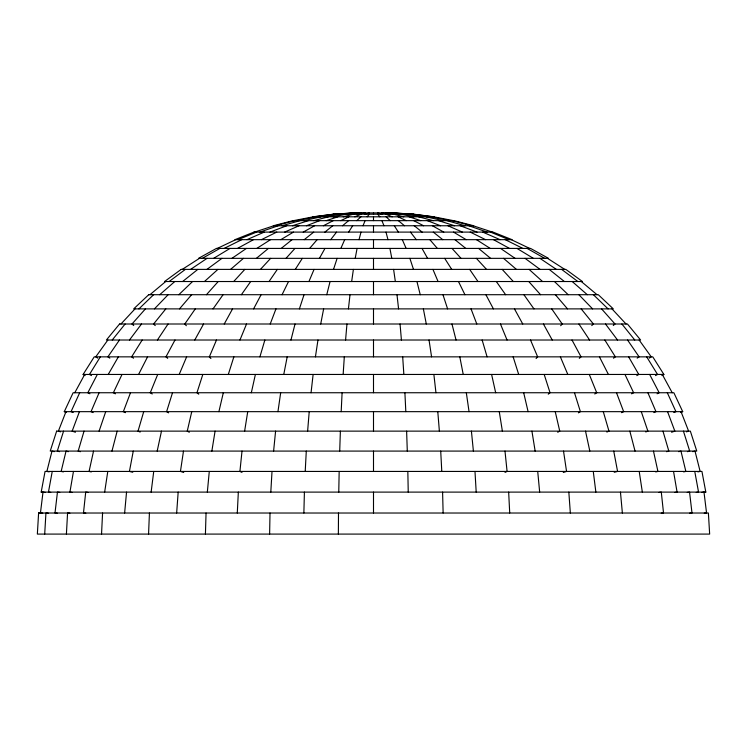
<?xml version="1.0" encoding="UTF-8"?>
<svg xmlns="http://www.w3.org/2000/svg" width="747" height="747" viewBox="0 0 747 747"><rect width="100%" height="100%" fill="white"/><g stroke="black" fill="none" stroke-linecap="round" stroke-linejoin="round"><path stroke-width="1.12" d="M338.363 534.086L338.494 513.021M269.62 534.086L270.012 513.021M338.764 492.105L339.166 471.432M303.87 513.021L304.412 492.105M205.425 534.086L206.051 513.021M339.708 451.085L340.38 431.131M148.569 534.086L149.419 513.021M101.545 534.086L102.572 513.021M341.183 411.662L342.098 392.745M237.285 513.021L238.34 492.105M305.215 471.432L306.289 451.085M66.408 534.086L67.566 513.021L69.863 513.18M270.806 492.105L272.011 471.432M38.611 513.021L37.35 534.086L709.65 534.086L708.389 513.021L38.611 513.021L42.747 513.161M44.699 534.086L45.931 513.021L48.238 513.161M343.144 374.452L344.311 356.851M176.656 513.021L178.169 492.105M307.624 431.131L309.211 411.662M345.581 340.016L346.953 324.002M124.628 513.021L126.542 492.105M207.339 492.105L209.281 471.432M273.607 451.085L275.587 431.131M242.009 451.085L239.918 471.432L241.991 472.412M348.429 308.885L350.007 294.71M311.051 392.745L313.124 374.452M40.441 513.021L43.009 492.105M151.137 492.105L153.733 471.432M351.66 281.526L353.396 269.387M277.949 411.662L280.676 392.745M183.482 451.085L180.447 471.432L183.734 472.496M315.43 356.851L317.961 340.016M104.655 492.105L107.792 471.432M211.859 451.085L215.071 431.131M244.624 431.131L247.733 411.662M73.458 471.432L69.919 492.105L72.198 492.422M52.243 471.432L48.452 492.105L50.731 492.404M45.287 492.394L41.188 492.105L45.063 471.432L701.937 471.432L705.812 492.105L703.515 492.394M133.265 451.085L129.427 471.432L132.77 472.291M355.208 258.341L357.085 248.415M283.767 374.452L287.193 356.851M320.706 324.002L323.638 308.885M157.187 451.085L161.483 431.131M93.534 451.085L89.07 471.432L91.321 471.927M251.328 392.745L255.39 374.452M191.755 411.662L187.254 431.131L189.29 432.261M218.899 411.662L223.316 392.745M326.766 294.71L330.062 281.526M290.957 340.016L295.028 324.002M111.966 451.085L117.158 431.131M359.018 239.666L361.006 232.102M143.713 411.662L138.027 431.131L140.147 432.055M84.037 431.131L78.174 451.085L80.387 451.702M259.909 356.851L264.858 340.016M172.51 392.745L166.6 411.662L168.589 412.839M63.57 431.131L57.295 451.085L59.536 451.674M228.311 374.452L233.858 356.851M202.82 374.452L196.947 392.745L198.739 394.183M333.517 269.387L337.121 258.341M299.398 308.885L304.038 294.71M99.099 431.131L105.719 411.662M79.425 411.662L72.151 431.131L75.41 432.242M130.492 392.745L123.339 411.662L125.403 412.671M270.209 324.002L275.96 308.885M65.979 411.662L58.378 431.131L60.572 431.85M363.033 225.753L365.087 220.654M157.701 374.452L150.278 392.745L152.239 393.986M239.946 340.016L246.529 324.002M179.196 374.452L186.629 356.851M308.931 281.526L314.067 269.387M216.49 340.016L209.347 356.851L210.906 358.532M99.099 392.745L91.022 411.662L93.132 412.577M340.847 248.415L344.694 239.666M79.696 392.745L71.049 411.662L73.178 412.521M66.436 412.512L64.289 411.662L73.131 392.745L673.869 392.745L682.711 411.662L680.564 412.512M122.022 374.452L113.367 392.745L115.383 393.837M282.067 294.71L288.519 281.526M138.578 374.452L147.561 356.851M97.334 374.452L87.829 392.745L89.911 393.772M253.588 308.885L261.105 294.71M174.994 340.016L165.955 356.851L167.701 358.345M74.775 392.745L84.71 374.452M224.24 324.002L232.541 308.885M194.762 340.016L203.576 324.002M319.427 258.341L324.973 248.415M108.222 374.452L118.362 356.851M100.322 356.851L89.463 374.452L91.498 375.592M142.173 340.016L131.64 356.851L133.508 358.215M85.158 375.564L83.122 374.452L94.225 356.851L652.775 356.851L663.878 374.452L661.842 375.564M348.644 232.102L352.668 225.753M295.28 269.387L302.32 258.341M157.402 340.016L168.056 324.002M269.032 281.526L277.342 269.387M119.455 340.016L107.885 356.851L109.818 358.14M195.284 308.885L184.78 324.002L186.339 325.729M241.374 294.71L250.693 281.526M213.035 308.885L223.082 294.71M107.848 340.016L95.747 356.851L97.689 358.093M129.474 340.016L141.51 324.002M330.688 239.666L336.552 232.102M112.218 340.016L125.104 324.002M165.815 308.885L153.583 324.002L155.236 325.589M367.169 216.807L369.279 214.221M179.485 308.885L191.643 294.71M309.622 248.415L317.148 239.666M145.422 308.885L131.986 324.002L133.732 325.524M206.443 294.71L218.227 281.526M560.661 325.729L562.22 324.002L551.716 308.885M285.998 258.341L294.981 248.415M233.69 281.526L244.82 269.387M260.46 269.387L270.638 258.341M536.094 358.532L537.653 356.851L530.51 340.016M120.949 324.002L135.002 308.885M154.414 308.885L168.14 294.71M138.923 308.885L153.621 294.71M178.822 294.71L192.558 281.526M591.764 325.589L593.417 324.002L581.185 308.885M356.767 220.654L360.913 216.807M204.463 281.526L217.909 269.387M159.709 294.71L174.789 281.526M613.268 325.524L615.014 324.002L601.578 308.885M230.58 269.387L243.457 258.341M579.298 358.345L581.045 356.851L572.006 340.016M149.942 294.71L165.703 281.526M342.546 225.753L348.634 220.654M256.408 258.341L268.416 248.415M281.189 248.415L292.068 239.666M324.87 232.102L332.751 225.753M548.261 394.183L550.053 392.745L544.18 374.452M182.623 281.526L197.815 269.387M304.225 239.666L313.721 232.102M169.13 281.526L185.387 269.387M206.947 269.387L221.952 258.341M613.502 358.215L615.36 356.851L604.827 340.016M231.925 258.341L246.445 248.415M190.597 269.387L207.068 258.341M637.182 358.14L639.115 356.851L627.545 340.016M182.24 269.387L199.468 258.341M649.311 358.093L651.253 356.851L639.152 340.016M256.791 248.415L270.545 239.666M594.761 393.986L596.722 392.745L589.299 374.452M213.633 258.341L230.029 248.415M636.808 375.629L638.778 374.452L628.638 356.851M280.797 239.666L293.496 232.102M578.411 412.839L580.4 411.662L574.49 392.745M202.325 258.341L219.889 248.415M655.502 375.592L657.537 374.452L646.678 356.851M303.226 232.102L314.618 225.753M557.71 432.261L559.746 431.131L555.245 411.662M237.49 248.415L253.513 239.666M631.617 393.837L633.633 392.745L624.978 374.452M323.404 225.753L333.265 220.654M224.137 248.415L241.739 239.666M657.089 393.772L659.171 392.745L649.666 374.452M261.413 239.666L276.773 232.102M621.597 412.671L623.661 411.662L616.508 392.745M217.312 248.415L235.716 239.666M340.772 220.654L348.886 216.807M505.009 472.412L507.082 471.432L504.991 451.085M284.644 232.102L299.052 225.753M246.93 239.666L264.27 232.102M606.853 432.055L608.973 431.131L603.287 411.662M653.868 412.577L655.978 411.662L647.901 392.745M354.797 216.807L361.016 214.221M237.985 239.666L256.548 232.102M673.822 412.521L675.951 411.662L667.304 392.745M306.466 225.753L319.651 220.654M269.956 232.102L286.736 225.753M645.735 431.953L647.901 431.131L641.281 411.662M259.788 232.102L278.22 225.753M671.59 432.242L674.849 431.131L667.575 411.662M254.587 232.102L273.869 225.753M326.196 220.654L337.924 216.807M686.428 431.85L688.622 431.131L681.021 411.662M563.266 472.496L566.553 471.432L563.518 451.085M292.45 225.753L308.39 220.654M365.096 214.221L369.298 212.914M281.983 225.753L299.986 220.654M666.613 451.702L668.826 451.085L662.962 431.131M678.734 451.683L680.956 451.085L685.858 471.432L683.598 471.889M275.503 225.753L294.785 220.654M687.464 451.674L689.705 451.085L683.43 431.131M313.693 220.654L328.521 216.807M343.237 216.807L353.294 214.221M692.758 451.664L694.999 451.085L700.135 471.432L697.847 471.871M614.23 472.291L617.573 471.432L613.735 451.085M303.805 220.654L321.089 216.807M655.679 471.927L657.93 471.432L653.466 451.085M296.961 220.654L315.934 216.807M293.468 220.654L313.31 216.807M333.003 216.807L346.459 214.221M357.066 214.221L365.283 212.914M324.534 216.807L340.809 214.221M659.013 492.441L661.291 492.105L663.523 513.021L661.226 513.18M318.203 216.807L336.589 214.221M674.802 492.422L677.081 492.105L673.542 471.432M687.259 492.413L689.546 492.105L692.002 513.021L689.686 513.17M314.3 216.807L333.974 214.221M696.269 492.404L698.548 492.105L694.757 471.432M701.713 492.394L703.991 492.105L706.559 513.021L704.253 513.161M349.745 214.221L361.623 212.914M343.471 214.221L358.485 212.914M338.503 214.221L356.002 212.914M335.067 214.221L354.283 212.914M333.311 214.221L353.406 212.914L393.594 212.914L413.689 214.221M83.122 374.452L663.878 374.452M64.289 411.662L682.711 411.662M41.188 492.105L705.812 492.105M57.314 513.17L54.998 513.021L57.454 492.105L59.741 492.413M392.717 212.914L411.933 214.221M85.774 513.18L83.477 513.021L85.709 492.105L87.987 492.441M390.998 212.914L408.497 214.221M388.515 212.914L403.529 214.221M385.377 212.914L397.255 214.221M413.026 214.221L432.7 216.807M410.411 214.221L428.797 216.807M406.191 214.221L422.466 216.807M381.717 212.914L389.934 214.221M400.541 214.221L413.997 216.807M49.153 471.871L46.865 471.432L52.001 451.085L54.242 451.664M433.69 216.807L453.532 220.654M63.402 471.889L61.142 471.432L66.044 451.085L68.266 451.683M431.066 216.807L450.039 220.654M425.911 216.807L443.195 220.654M393.706 214.221L403.763 216.807M418.479 216.807L433.307 220.654M452.215 220.654L471.497 225.753M447.014 220.654L465.017 225.753M377.702 212.914L381.904 214.221M438.61 220.654L454.55 225.753M409.076 216.807L420.804 220.654M473.131 225.753L492.413 232.102M468.78 225.753L487.212 232.102M460.264 225.753L477.044 232.102M427.349 220.654L440.534 225.753M490.452 232.102L509.015 239.666M385.984 214.221L392.203 216.807M482.73 232.102L500.07 239.666M447.948 225.753L462.356 232.102M398.114 216.807L406.237 220.654M511.284 239.666L529.688 248.415M470.227 232.102L485.587 239.666M505.261 239.666L522.863 248.415M413.735 220.654L423.596 225.753M493.487 239.666L509.51 248.415M432.382 225.753L443.783 232.102M527.111 248.415L544.675 258.341M453.504 232.102L466.203 239.666M516.971 248.415L533.367 258.341M476.455 239.666L490.209 248.415M547.532 258.341L564.76 269.387M539.932 258.341L556.403 269.387M500.555 248.415L515.075 258.341M525.048 258.341L540.053 269.387M561.613 269.387L577.87 281.526M433.279 232.102L442.775 239.666M549.185 269.387L564.377 281.526M454.932 239.666L465.811 248.415M414.249 225.753L422.13 232.102M478.584 248.415L490.592 258.341M581.297 281.526L597.058 294.71M398.366 220.654L404.454 225.753M503.543 258.341L516.42 269.387M572.211 281.526L587.291 294.71M529.091 269.387L542.537 281.526M386.087 216.807L390.233 220.654M554.442 281.526L568.178 294.71M593.379 294.71L608.077 308.885M578.86 294.71L592.586 308.885M611.998 308.885L626.051 324.002M476.362 258.341L486.54 269.387M502.18 269.387L513.31 281.526M452.019 248.415L461.002 258.341M528.773 281.526L540.557 294.71M555.357 294.71L567.515 308.885M429.852 239.666L437.378 248.415M377.721 214.221L379.831 216.807M621.896 324.002L634.782 340.016M410.448 232.102L416.312 239.666M605.49 324.002L617.526 340.016M523.918 294.71L533.965 308.885M496.307 281.526L505.626 294.71M469.658 269.387L477.968 281.526M578.944 324.002L589.598 340.016M444.68 258.341L451.72 269.387M394.332 225.753L398.356 232.102M422.027 248.415L427.573 258.341M543.424 324.002L552.238 340.016M514.459 308.885L522.76 324.002M662.29 374.452L672.225 392.745M485.895 294.71L493.412 308.885M599.439 356.851L608.422 374.452M458.481 281.526L464.933 294.71M402.306 239.666L406.153 248.415M432.933 269.387L438.069 281.526M560.371 356.851L567.804 374.452M500.471 324.002L507.054 340.016M381.913 220.654L383.967 225.753M471.04 308.885L476.791 324.002M442.962 294.71L447.602 308.885M409.879 258.341L413.483 269.387M513.142 356.851L518.689 374.452M482.142 340.016L487.091 356.851M385.994 232.102L387.982 239.666M629.842 431.131L635.034 451.085M451.972 324.002L456.043 340.016M416.938 281.526L420.234 294.71M523.684 392.745L528.101 411.662M491.61 374.452L495.672 392.745M585.517 431.131L589.813 451.085M459.807 356.851L463.233 374.452M423.362 308.885L426.294 324.002M389.915 248.415L391.792 258.341M531.929 431.131L535.141 451.085M499.267 411.662L502.376 431.131M639.208 471.432L642.345 492.105M429.039 340.016L431.57 356.851M466.324 392.745L469.051 411.662M393.604 269.387L395.34 281.526M593.267 471.432L595.863 492.105M433.876 374.452L435.949 392.745M396.993 294.71L398.571 308.885M471.413 431.131L473.393 451.085M537.719 471.432L539.661 492.105M620.458 492.105L622.372 513.021M400.047 324.002L401.419 340.016M437.789 411.662L439.376 431.131M568.831 492.105L570.344 513.021M402.689 356.851L403.856 374.452M474.989 471.432L476.194 492.105M440.711 451.085L441.785 471.432M508.66 492.105L509.715 513.021M404.902 392.745L405.817 411.662M406.62 431.131L407.292 451.085M442.588 492.105L443.13 513.021M407.834 471.432L408.236 492.105M373.5 212.914L373.5 214.221M373.5 216.807L373.5 220.654M373.5 225.753L373.5 232.102M373.5 239.666L373.5 248.415M373.5 258.341L373.5 269.387M373.5 281.526L373.5 294.71M373.5 308.885L373.5 324.002M373.5 340.016L373.5 356.851M373.5 374.452L373.5 392.745M373.5 411.662L373.5 431.131M373.5 451.085L373.5 471.432M373.5 492.105L373.5 513.021M56.641 431.131L50.226 451.085L696.774 451.085L690.359 431.131L56.641 431.131M119.557 324.002L106.382 340.016L640.618 340.016L627.443 324.002L119.557 324.002M148.709 294.71L133.685 308.885L613.315 308.885L598.291 294.71L148.709 294.71M181.185 269.387L164.564 281.526L582.436 281.526L565.815 269.387L181.185 269.387M216.453 248.415L198.506 258.341L548.494 258.341L530.547 248.415L216.453 248.415M253.933 232.102L234.95 239.666L512.05 239.666L493.067 232.102L253.933 232.102M293.02 220.654L273.318 225.753L473.682 225.753L453.98 220.654L293.02 220.654M333.087 214.221L312.974 216.807L434.026 216.807L413.913 214.221L333.087 214.221"/></g></svg>
